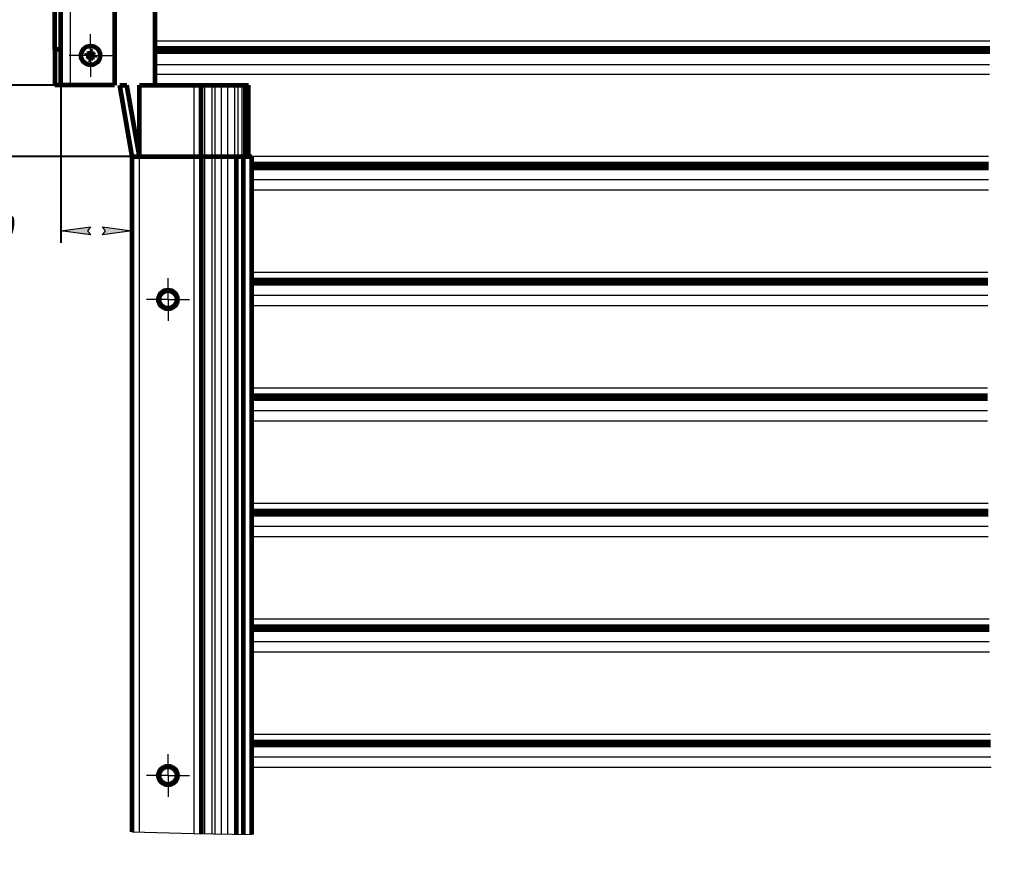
# Model space of a CAD drawing. Header units: millimetres. Extents: x 0 to 841, y 0 to 594.
# Drawn here: x 91.4 to 255, y 350.2 to 490.5 of the extents above; entities that cross this region are included whole.
import ezdxf

# ---------------------------------------------------------------- set-up
doc = ezdxf.new("R2010")
doc.units = ezdxf.units.MM
for name, pattern in [('K5LT_AXLED', [19.5, 15, -1.5, 1.5, -1.5]), ('K5LT_BASIC', [0]), ('K5LT_THIN', [0]), ('K5LT_THIN_INCLUDED_TO_HATCHING', [0])]:
    doc.linetypes.add(name, pattern=pattern)
doc.layers.add('Системный слой', color=7, linetype='Continuous')
doc.layers.add('Системный слой (1)', color=7, linetype='Continuous', true_color=0x909090)
doc.styles.add('KDIMTEXTSTYLE', font='GOST_AU.SHX', dxfattribs={"width": 0.96, "oblique": 15, "height": 5})
doc.dimstyles.new('KDIMSTYLE (0.20)', dxfattribs={"dimtxt": 5, "dimasz": 1, "dimexe": 2, "dimexo": 0, "dimgap": 1, "dimtad": 1, "dimlfac": 5, "dimtxsty": 'KDIMTEXTSTYLE', "dimsah": 1, "dimcen": 0, "dimdle": 1, "dimadec": 0, "dimazin": 0, "dimtfac": 0.667, "dimtmove": 0, "dimatfit": 3, "dimfxl": 1, "dimtvp": 1, "dimtolj": 1, "dimtzin": 0, "dimarcsym": 0})

# ---------------------------------------------------------------- blocks, each defined once
blk = doc.blocks.new('U5')
at = {"layer": 'Системный слой (1)', "color": 5, "linetype": 'K5LT_BASIC', "lineweight": 60, "true_color": 0x0000ff}
blk.add_line((130.44, 388.02), (254.28, 388.02), dxfattribs=at)
blk = doc.blocks.new('U6')
at = {"layer": 'Системный слой (1)', "color": 5, "linetype": 'K5LT_BASIC', "lineweight": 60, "true_color": 0x0000ff}
blk.add_line((130.44, 369.15), (254.52, 369.15), dxfattribs=at)
blk = doc.blocks.new('U7')
at = {"layer": 'Системный слой (1)', "color": 5, "linetype": 'K5LT_BASIC', "lineweight": 60, "true_color": 0x0000ff}
blk.add_line((130.44, 368.85), (254.53, 368.85), dxfattribs=at)
blk = doc.blocks.new('U13')
at = {"layer": 'Системный слой (1)', "color": 5, "linetype": 'K5LT_BASIC', "lineweight": 60, "true_color": 0x0000ff}
blk.add_line((130.44, 368.62), (254.53, 368.62), dxfattribs=at)
blk = doc.blocks.new('U20')
at = {"layer": 'Системный слой (1)', "color": 5, "linetype": 'K5LT_BASIC', "lineweight": 60, "true_color": 0x0000ff}
blk.add_line((121.94, 353.74), (121.94, 467.48), dxfattribs=at)
blk = doc.blocks.new('U21')
at = {"layer": 'Системный слой (1)', "color": 5, "linetype": 'K5LT_BASIC', "lineweight": 60, "true_color": 0x0000ff}
blk.add_line((110.34, 354), (110.34, 467.48), dxfattribs=at)
blk = doc.blocks.new('U42')
at = {"layer": 'Системный слой (1)', "color": 5, "linetype": 'K5LT_BASIC', "lineweight": 60, "true_color": 0x0000ff}
blk.add_line((114.14, 485.71), (254.4, 485.71), dxfattribs=at)
blk = doc.blocks.new('U43')
at = {"layer": 'Системный слой (1)', "color": 5, "linetype": 'K5LT_BASIC', "lineweight": 60, "true_color": 0x0000ff}
blk.add_line((130.44, 426.82), (254.02, 426.82), dxfattribs=at)
blk = doc.blocks.new('U44')
at = {"layer": 'Системный слой (1)', "color": 5, "linetype": 'K5LT_BASIC', "lineweight": 60, "true_color": 0x0000ff}
blk.add_line((130.44, 407.95), (254.09, 407.95), dxfattribs=at)
blk = doc.blocks.new('U45')
at = {"layer": 'Системный слой (1)', "color": 5, "linetype": 'K5LT_BASIC', "lineweight": 60, "true_color": 0x0000ff}
blk.add_line((130.44, 407.65), (254.1, 407.65), dxfattribs=at)
blk = doc.blocks.new('U101')
at = {"layer": 'Системный слой (1)', "color": 5, "linetype": 'K5LT_BASIC', "lineweight": 60, "true_color": 0x0000ff}
blk.add_line((130.44, 407.42), (254.1, 407.42), dxfattribs=at)
blk = doc.blocks.new('U102')
at = {"layer": 'Системный слой (1)', "color": 5, "linetype": 'K5LT_BASIC', "lineweight": 60, "true_color": 0x0000ff}
blk.add_line((130.44, 388.55), (254.27, 388.55), dxfattribs=at)
blk = doc.blocks.new('U103')
at = {"layer": 'Системный слой (1)', "color": 5, "linetype": 'K5LT_BASIC', "lineweight": 60, "true_color": 0x0000ff}
blk.add_line((130.44, 388.25), (254.27, 388.25), dxfattribs=at)
blk = doc.blocks.new('U118')
at = {"layer": 'Системный слой (1)', "color": 5, "linetype": 'K5LT_BASIC', "lineweight": 60, "true_color": 0x0000ff}
blk.add_line((130.44, 465.62), (254.17, 465.62), dxfattribs=at)
blk = doc.blocks.new('U119')
at = {"layer": 'Системный слой (1)', "color": 5, "linetype": 'K5LT_BASIC', "lineweight": 60, "true_color": 0x0000ff}
blk.add_line((130.44, 446.75), (254.04, 446.75), dxfattribs=at)
blk = doc.blocks.new('U120')
at = {"layer": 'Системный слой (1)', "color": 5, "linetype": 'K5LT_BASIC', "lineweight": 60, "true_color": 0x0000ff}
blk.add_line((130.44, 446.45), (254.04, 446.45), dxfattribs=at)
blk = doc.blocks.new('U121')
at = {"layer": 'Системный слой (1)', "color": 5, "linetype": 'K5LT_BASIC', "lineweight": 60, "true_color": 0x0000ff}
blk.add_line((130.44, 446.22), (254.04, 446.22), dxfattribs=at)
blk = doc.blocks.new('U122')
at = {"layer": 'Системный слой (1)', "color": 5, "linetype": 'K5LT_BASIC', "lineweight": 60, "true_color": 0x0000ff}
blk.add_line((130.44, 427.35), (254.02, 427.35), dxfattribs=at)
blk = doc.blocks.new('U123')
at = {"layer": 'Системный слой (1)', "color": 5, "linetype": 'K5LT_BASIC', "lineweight": 60, "true_color": 0x0000ff}
blk.add_line((130.44, 427.05), (254.02, 427.05), dxfattribs=at)
blk = doc.blocks.new('U125')
at = {"layer": 'Системный слой (1)', "color": 5, "linetype": 'K5LT_BASIC', "lineweight": 60, "true_color": 0x0000ff}
blk.add_line((114.14, 485.15), (254.39, 485.15), dxfattribs=at)
blk = doc.blocks.new('U126')
at = {"layer": 'Системный слой (1)', "color": 5, "linetype": 'K5LT_BASIC', "lineweight": 60, "true_color": 0x0000ff}
blk.add_line((130.44, 466.29), (254.18, 466.29), dxfattribs=at)
blk = doc.blocks.new('U127')
at = {"layer": 'Системный слой (1)', "color": 5, "linetype": 'K5LT_BASIC', "lineweight": 60, "true_color": 0x0000ff}
blk.add_line((130.44, 466.17), (254.18, 466.17), dxfattribs=at)
blk = doc.blocks.new('U128')
at = {"layer": 'Системный слой (1)', "color": 5, "linetype": 'K5LT_BASIC', "lineweight": 60, "true_color": 0x0000ff}
for p, q in [((107.34, 549.48), (107.34, 520.98)), ((107.34, 507.98), (107.34, 479.48))]:
    blk.add_line(p, q, dxfattribs=at)
blk = doc.blocks.new('U134')
at = {"layer": 'Системный слой (1)', "color": 5, "linetype": 'K5LT_BASIC', "lineweight": 60, "true_color": 0x0000ff}
blk.add_line((129.03, 353.59), (129.03, 467.48), dxfattribs=at)
blk = doc.blocks.new('U135')
at = {"layer": 'Системный слой (1)', "color": 5, "linetype": 'K5LT_BASIC', "lineweight": 60, "true_color": 0x0000ff}
blk.add_line((130.44, 353.56), (130.44, 467.48), dxfattribs=at)
blk = doc.blocks.new('U144')
at = {"layer": 'Системный слой (1)', "color": 7, "linetype": 'K5LT_THIN', "lineweight": 18}
blk.add_line((130.44, 370.44), (254.5, 370.44), dxfattribs=at)
blk = doc.blocks.new('U145')
at = {"layer": 'Системный слой (1)', "color": 7, "linetype": 'K5LT_THIN', "lineweight": 18}
blk.add_line((130.44, 386.01), (254.3, 386.01), dxfattribs=at)
blk = doc.blocks.new('U146')
at = {"layer": 'Системный слой (1)', "color": 7, "linetype": 'K5LT_THIN', "lineweight": 18}
blk.add_line((130.44, 384.27), (254.32, 384.27), dxfattribs=at)
blk = doc.blocks.new('U147')
at = {"layer": 'Системный слой (1)', "color": 7, "linetype": 'K5LT_THIN', "lineweight": 18}
blk.add_line((130.44, 388.02), (254.28, 388.02), dxfattribs=at)
blk = doc.blocks.new('U148')
at = {"layer": 'Системный слой (1)', "color": 7, "linetype": 'K5LT_THIN', "lineweight": 18}
blk.add_line((130.44, 388.01), (254.28, 388.01), dxfattribs=at)
blk = doc.blocks.new('U154')
at = {"layer": 'Системный слой (1)', "color": 7, "linetype": 'K5LT_THIN', "lineweight": 18}
blk.add_line((130.44, 366.61), (254.56, 366.61), dxfattribs=at)
blk = doc.blocks.new('U155')
at = {"layer": 'Системный слой (1)', "color": 7, "linetype": 'K5LT_THIN', "lineweight": 18}
blk.add_line((130.44, 364.87), (254.59, 364.87), dxfattribs=at)
blk = doc.blocks.new('U156')
at = {"layer": 'Системный слой (1)', "color": 7, "linetype": 'K5LT_THIN', "lineweight": 18}
blk.add_line((130.44, 368.62), (254.53, 368.62), dxfattribs=at)
blk = doc.blocks.new('U157')
at = {"layer": 'Системный слой (1)', "color": 7, "linetype": 'K5LT_THIN', "lineweight": 18}
blk.add_line((130.44, 368.61), (254.53, 368.61), dxfattribs=at)
blk = doc.blocks.new('U159')
at = {"layer": 'Системный слой (1)', "color": 7, "linetype": 'K5LT_THIN', "lineweight": 18}
blk.add_line((122.54, 353.73), (122.54, 467.48), dxfattribs=at)
blk = doc.blocks.new('U160')
at = {"layer": 'Системный слой (1)', "color": 7, "linetype": 'K5LT_THIN', "lineweight": 18}
blk.add_line((124.28, 353.69), (124.28, 467.48), dxfattribs=at)
blk = doc.blocks.new('U161')
at = {"layer": 'Системный слой (1)', "color": 7, "linetype": 'K5LT_THIN', "lineweight": 18}
blk.add_line((125.35, 353.67), (125.35, 467.48), dxfattribs=at)
blk = doc.blocks.new('U162')
at = {"layer": 'Системный слой (1)', "color": 7, "linetype": 'K5LT_THIN', "lineweight": 18}
blk.add_line((120.74, 353.76), (120.74, 467.48), dxfattribs=at)
blk = doc.blocks.new('U163')
at = {"layer": 'Системный слой (1)', "color": 7, "linetype": 'K5LT_THIN', "lineweight": 18}
blk.add_line((126.41, 353.64), (126.41, 467.48), dxfattribs=at)
blk = doc.blocks.new('U164')
at = {"layer": 'Системный слой (1)', "color": 7, "linetype": 'K5LT_THIN', "lineweight": 18}
blk.add_line((127.56, 353.62), (127.56, 467.48), dxfattribs=at)
blk = doc.blocks.new('U165')
at = {"layer": 'Системный слой (1)', "color": 7, "linetype": 'K5LT_THIN', "lineweight": 18}
blk.add_line((111.54, 353.97), (111.54, 467.48), dxfattribs=at)
blk = doc.blocks.new('U166')
at = {"layer": 'Системный слой (1)', "color": 7, "linetype": 'K5LT_THIN', "lineweight": 18}
blk.add_line((123.74, 353.7), (123.74, 467.48), dxfattribs=at)
blk = doc.blocks.new('U169')
at = {"layer": 'Системный слой (1)', "color": 7, "linetype": 'K5LT_THIN', "lineweight": 18}
blk.add_line((114.14, 486.92), (254.41, 486.92), dxfattribs=at)
blk = doc.blocks.new('U173')
at = {"layer": 'Системный слой (1)', "color": 7, "linetype": 'K5LT_THIN', "lineweight": 18}
blk.add_line((130.44, 409.24), (254.09, 409.24), dxfattribs=at)
blk = doc.blocks.new('U174')
at = {"layer": 'Системный слой (1)', "color": 7, "linetype": 'K5LT_THIN', "lineweight": 18}
blk.add_line((130.44, 424.81), (254.02, 424.81), dxfattribs=at)
blk = doc.blocks.new('U175')
at = {"layer": 'Системный слой (1)', "color": 7, "linetype": 'K5LT_THIN', "lineweight": 18}
blk.add_line((130.44, 423.07), (254.02, 423.07), dxfattribs=at)
blk = doc.blocks.new('U176')
at = {"layer": 'Системный слой (1)', "color": 7, "linetype": 'K5LT_THIN', "lineweight": 18}
blk.add_line((130.44, 426.82), (254.02, 426.82), dxfattribs=at)
blk = doc.blocks.new('U177')
at = {"layer": 'Системный слой (1)', "color": 7, "linetype": 'K5LT_THIN', "lineweight": 18}
blk.add_line((130.44, 426.81), (254.02, 426.81), dxfattribs=at)
blk = doc.blocks.new('U236')
at = {"layer": 'Системный слой (1)', "color": 7, "linetype": 'K5LT_THIN', "lineweight": 18}
blk.add_line((130.44, 389.84), (254.26, 389.84), dxfattribs=at)
blk = doc.blocks.new('U237')
at = {"layer": 'Системный слой (1)', "color": 7, "linetype": 'K5LT_THIN', "lineweight": 18}
blk.add_line((130.44, 405.41), (254.11, 405.41), dxfattribs=at)
blk = doc.blocks.new('U238')
at = {"layer": 'Системный слой (1)', "color": 7, "linetype": 'K5LT_THIN', "lineweight": 18}
blk.add_line((130.44, 403.67), (254.12, 403.67), dxfattribs=at)
blk = doc.blocks.new('U239')
at = {"layer": 'Системный слой (1)', "color": 7, "linetype": 'K5LT_THIN', "lineweight": 18}
blk.add_line((130.44, 407.42), (254.1, 407.42), dxfattribs=at)
blk = doc.blocks.new('U240')
at = {"layer": 'Системный слой (1)', "color": 7, "linetype": 'K5LT_THIN', "lineweight": 18}
blk.add_line((130.44, 407.41), (254.1, 407.41), dxfattribs=at)
blk = doc.blocks.new('U250')
at = {"layer": 'Системный слой (1)', "color": 7, "linetype": 'K5LT_THIN', "lineweight": 18}
blk.add_line((130.44, 448.04), (254.05, 448.04), dxfattribs=at)
blk = doc.blocks.new('U251')
at = {"layer": 'Системный слой (1)', "color": 7, "linetype": 'K5LT_THIN', "lineweight": 18}
blk.add_line((130.44, 463.61), (254.15, 463.61), dxfattribs=at)
blk = doc.blocks.new('U252')
at = {"layer": 'Системный слой (1)', "color": 7, "linetype": 'K5LT_THIN', "lineweight": 18}
blk.add_line((130.44, 461.87), (254.14, 461.87), dxfattribs=at)
blk = doc.blocks.new('U253')
at = {"layer": 'Системный слой (1)', "color": 7, "linetype": 'K5LT_THIN', "lineweight": 18}
blk.add_line((130.44, 465.62), (254.17, 465.62), dxfattribs=at)
blk = doc.blocks.new('U254')
at = {"layer": 'Системный слой (1)', "color": 7, "linetype": 'K5LT_THIN', "lineweight": 18}
blk.add_line((130.44, 465.61), (254.17, 465.61), dxfattribs=at)
blk = doc.blocks.new('U255')
at = {"layer": 'Системный слой (1)', "color": 7, "linetype": 'K5LT_THIN', "lineweight": 18}
blk.add_line((130.44, 428.64), (254.02, 428.64), dxfattribs=at)
blk = doc.blocks.new('U256')
at = {"layer": 'Системный слой (1)', "color": 7, "linetype": 'K5LT_THIN', "lineweight": 18}
blk.add_line((130.44, 444.21), (254.03, 444.21), dxfattribs=at)
blk = doc.blocks.new('U257')
at = {"layer": 'Системный слой (1)', "color": 7, "linetype": 'K5LT_THIN', "lineweight": 18}
blk.add_line((130.44, 442.47), (254.03, 442.47), dxfattribs=at)
blk = doc.blocks.new('U258')
at = {"layer": 'Системный слой (1)', "color": 7, "linetype": 'K5LT_THIN', "lineweight": 18}
blk.add_line((130.44, 446.22), (254.04, 446.22), dxfattribs=at)
blk = doc.blocks.new('U259')
at = {"layer": 'Системный слой (1)', "color": 7, "linetype": 'K5LT_THIN', "lineweight": 18}
blk.add_line((130.44, 446.21), (254.04, 446.21), dxfattribs=at)
blk = doc.blocks.new('U260')
at = {"layer": 'Системный слой (1)', "color": 7, "linetype": 'K5LT_THIN', "lineweight": 18}
blk.add_line((129.86, 467.54), (254.19, 467.54), dxfattribs=at)
blk = doc.blocks.new('U261')
at = {"layer": 'Системный слой (1)', "color": 7, "linetype": 'K5LT_THIN', "lineweight": 18}
blk.add_line((114.14, 482.97), (254.36, 482.97), dxfattribs=at)
blk = doc.blocks.new('U262')
at = {"layer": 'Системный слой (1)', "color": 7, "linetype": 'K5LT_THIN', "lineweight": 18}
blk.add_line((114.14, 481.32), (254.34, 481.32), dxfattribs=at)
blk = doc.blocks.new('U263')
at = {"layer": 'Системный слой (1)', "color": 7, "linetype": 'K5LT_THIN', "lineweight": 18}
blk.add_line((114.14, 485.14), (254.39, 485.14), dxfattribs=at)
blk = doc.blocks.new('U264')
at = {"layer": 'Системный слой (1)', "color": 7, "linetype": 'K5LT_THIN', "lineweight": 18}
blk.add_line((114.14, 485.1), (254.39, 485.1), dxfattribs=at)
blk = doc.blocks.new('U265')
at = {"layer": 'Системный слой (1)', "color": 7, "linetype": 'K5LT_THIN', "lineweight": 18}
for p, q in [((99.94, 526.98), (99.94, 549.48)), ((99.94, 479.48), (99.94, 498.58))]:
    blk.add_line(p, q, dxfattribs=at)
blk = doc.blocks.new('U271')
at = {"layer": 'Системный слой (1)', "color": 7, "linetype": 'K5LT_THIN', "lineweight": 18}
blk.add_line((128.11, 353.61), (128.11, 467.48), dxfattribs=at)
blk = doc.blocks.new('U272')
at = {"layer": 'Системный слой (1)', "color": 7, "linetype": 'K5LT_THIN', "lineweight": 18}
blk.add_line((127.81, 353.62), (127.81, 467.48), dxfattribs=at)
blk = doc.blocks.new('U273')
at = {"layer": 'Системный слой (1)', "color": 7, "linetype": 'K5LT_THIN', "lineweight": 18}
blk.add_line((127.95, 353.61), (127.95, 467.48), dxfattribs=at)
blk = doc.blocks.new('U274')
at = {"layer": 'Системный слой (1)', "color": 7, "linetype": 'K5LT_THIN', "lineweight": 18}
blk.add_line((128.79, 353.59), (128.79, 467.48), dxfattribs=at)
blk = doc.blocks.new('U275')
at = {"layer": 'Системный слой (1)', "color": 7, "linetype": 'K5LT_THIN', "lineweight": 18}
blk.add_line((127.69, 353.62), (127.69, 467.48), dxfattribs=at)
blk = doc.blocks.new('U285')
at = {"layer": 'Системный слой (1)', "color": 30, "linetype": 'K5LT_AXLED', "lineweight": 18, "true_color": 0xff8000}
for q in [(116.34, 447.08), (112.74, 443.48), (116.34, 439.88), (119.94, 443.48)]:
    blk.add_line((116.34, 443.48), q, dxfattribs=at)
blk = doc.blocks.new('U286')
at = {"layer": 'Системный слой (1)', "color": 30, "linetype": 'K5LT_AXLED', "lineweight": 18, "true_color": 0xff8000}
for q in [(116.34, 367.08), (112.74, 363.48), (116.34, 359.88), (119.94, 363.48)]:
    blk.add_line((116.34, 363.48), q, dxfattribs=at)
blk = doc.blocks.new('U290')
at = {"layer": 'Системный слой (1)', "color": 30, "linetype": 'K5LT_AXLED', "lineweight": 18, "true_color": 0xff8000}
for q in [(103.34, 488.08), (99.74, 484.48), (103.34, 480.88), (106.94, 484.48)]:
    blk.add_line((103.34, 484.48), q, dxfattribs=at)
blk = doc.blocks.new('KDIMARROW_01')
at = {"layer": 'Системный слой'}
blk.add_hatch(color=0, dxfattribs=at).paths.add_polyline_path([(0, 0), (-5, 0.66), (-4.5, 0), (-5, -0.66)])
at = {"layer": 'Системный слой', "color": 0, "linetype": 'K5LT_THIN', "lineweight": 18}
for p, q in [((-4.5, 0), (-5, 0.66)), ((-5, 0.66), (0, 0)), ((0, 0), (-5, -0.66)), ((-5, -0.66), (-4.5, 0))]:
    blk.add_line(p, q, dxfattribs=at)
at = {"layer": 'Системный слой (1)', "color": 0, "linetype": 'K5LT_THIN', "lineweight": 18}
blk.add_line((0, 0), (-1, 0), dxfattribs=at)
blk = doc.blocks.new('U304')
at = {"layer": 'Системный слой', "color": 7, "linetype": 'K5LT_THIN_INCLUDED_TO_HATCHING', "lineweight": 18}
for p, q in [((254.84, 514.74), (255.01, 524.78)), ((254.68, 504.69), (254.84, 514.74)), ((254.67, 504.38), (254.68, 504.69)), ((110.34, 354), (120.67, 353.77)), ((120.67, 353.77), (130.44, 353.56))]:
    blk.add_line(p, q, dxfattribs=at)

msp = doc.modelspace()

# ---------------------------------------------------------------- linework, layer by layer
at = {"layer": 'Системный слой (1)', "color": 5, "linetype": 'K5LT_BASIC', "lineweight": 60, "true_color": 0x0000ff}
for p, q in [((97.3386, 485.4841), (97.3386, 543.4841)), ((98.3386, 485.4841), (98.3386, 543.4841)), ((114.1386, 500.0157), (114.1386, 486.9194)), ((114.1386, 486.9194), (114.1386, 485.7119)), ((97.3386, 485.4841), (97.3386, 479.4841)), ((98.3386, 485.4841), (97.3386, 485.4841)), ((98.3386, 479.4841), (98.3386, 485.4841)), ((102.6197, 484.4354), (103.0931, 484.4675)), ((102.686, 484.7896), (103.1158, 484.5884)), ((102.8185, 484.3863), (103.1719, 484.4528)), ((102.8891, 484.7635), (103.1945, 484.5737)), ((103.0268, 484.2706), (103.241, 484.4173)), ((103.0593, 484.0346), (103.2491, 484.34)), ((103.0931, 484.4675), (103.1158, 484.5884)), ((103.1719, 484.4528), (103.0931, 484.4675)), ((103.1158, 484.5884), (103.1945, 484.5737)), ((103.1251, 484.796), (103.2718, 484.5817)), ((103.241, 484.4173), (103.1719, 484.4528)), ((103.1945, 484.5737), (103.2718, 484.5817)), ((103.2343, 484.2613), (103.2491, 484.34)), ((103.2408, 485.0043), (103.3072, 484.6509)), ((103.2491, 484.34), (103.241, 484.4173)), ((103.2718, 484.5817), (103.3072, 484.6509)), ((103.2899, 485.2031), (103.322, 484.7296)), ((103.3072, 484.6509), (103.322, 484.7296)), ((103.322, 484.7296), (103.4429, 484.707)), ((103.37, 484.3174), (103.3552, 484.2387)), ((103.4054, 484.3865), (103.37, 484.3174)), ((103.4364, 483.964), (103.37, 484.3174)), ((103.4827, 484.3946), (103.4054, 484.3865)), ((103.5521, 484.1723), (103.4054, 484.3865)), ((103.618, 484.9337), (103.4282, 484.6282)), ((103.4429, 484.707), (103.4282, 484.6282)), ((103.4282, 484.6282), (103.4362, 484.551)), ((103.6504, 484.6976), (103.4362, 484.551)), ((103.4362, 484.551), (103.5054, 484.5155)), ((103.644, 485.1368), (103.4429, 484.707)), ((103.7882, 484.2048), (103.4827, 484.3946)), ((103.5614, 484.3798), (103.4827, 484.3946)), ((103.8588, 484.582), (103.5054, 484.5155)), ((103.5054, 484.5155), (103.5841, 484.5008)), ((103.5841, 484.5008), (103.5614, 484.3798)), ((103.9912, 484.1787), (103.5614, 484.3798)), ((104.0575, 484.5328), (103.5841, 484.5008)), ((114.1386, 485.7119), (114.1386, 485.1505)), ((114.1386, 485.1505), (114.1386, 485.1368)), ((114.1386, 485.1368), (114.1386, 485.0977)), ((114.1386, 485.0977), (114.1386, 482.9736)), ((103.0332, 483.8315), (103.2343, 484.2613)), ((103.3552, 484.2387), (103.2343, 484.2613)), ((103.3873, 483.7652), (103.3552, 484.2387)), ((114.1386, 482.9736), (114.1386, 481.3246)), ((114.1386, 481.3246), (114.1386, 479.4841)), ((98.3386, 479.4841), (97.3386, 479.4841)), ((99.9386, 479.4841), (98.3386, 479.4841)), ((107.3386, 479.4841), (99.9386, 479.4841)), ((110.3386, 467.4841), (108.2227, 479.4841)), ((108.2227, 479.4841), (109.4227, 479.4841)), ((111.5386, 467.4841), (109.4227, 479.4841)), ((111.5386, 479.4841), (120.7386, 479.4841)), ((111.5386, 467.4841), (111.5386, 479.4841)), ((120.7386, 479.4841), (121.9386, 479.4841)), ((121.9386, 479.4841), (122.5386, 479.4841)), ((121.9386, 467.4841), (121.9386, 479.4841)), ((122.5386, 479.4841), (123.7386, 479.4841)), ((123.7386, 479.4841), (124.2761, 479.4841)), ((124.2761, 479.4841), (125.3511, 479.4841)), ((125.3511, 479.4841), (126.4094, 479.4841)), ((126.4094, 479.4841), (127.5622, 479.4841)), ((127.5622, 479.4841), (128.1386, 479.4841)), ((128.1386, 479.4841), (128.819, 479.4841)), ((128.819, 479.4841), (129.3386, 479.4841)), ((129.3386, 467.4841), (129.3386, 479.4841)), ((129.3386, 479.4841), (129.8582, 479.4841)), ((129.8582, 467.4841), (129.8582, 479.4841)), ((110.3386, 467.4841), (111.5386, 467.4841)), ((111.5386, 467.4841), (120.7386, 467.4841)), ((120.7386, 467.4841), (121.9386, 467.4841)), ((121.9386, 467.4841), (122.5386, 467.4841)), ((122.5386, 467.4841), (123.7386, 467.4841)), ((123.7386, 467.4841), (124.2761, 467.4841)), ((124.2761, 467.4841), (125.3511, 467.4841)), ((125.3511, 467.4841), (126.4094, 467.4841)), ((126.4094, 467.4841), (127.5622, 467.4841)), ((127.5622, 467.4841), (127.6767, 467.4841)), ((127.6767, 467.4841), (127.6929, 467.4841)), ((127.6929, 467.4841), (127.807, 467.4841)), ((127.807, 467.4841), (127.9461, 467.4841)), ((127.9461, 467.4841), (128.1059, 467.4841)), ((128.1059, 467.4841), (128.7857, 467.4841)), ((128.7857, 467.4841), (129.0261, 467.4841)), ((129.0261, 467.4841), (130.4387, 467.4841))]:
    msp.add_line(p, q, dxfattribs=at)
at = {"layer": 'Системный слой (1)', "color": 7, "linetype": 'K5LT_THIN', "lineweight": 18}
for p, q in [((120.7386, 467.4841), (120.7386, 479.4841)), ((122.5386, 467.4841), (122.5386, 479.4841)), ((123.7386, 467.4841), (123.7386, 479.4841)), ((124.2761, 467.4841), (124.2761, 479.4841)), ((125.3511, 467.4841), (125.3511, 479.4841)), ((126.4094, 467.4841), (126.4094, 479.4841)), ((127.5622, 467.4841), (127.5622, 479.4841)), ((128.1386, 467.4841), (128.1386, 479.4841)), ((128.819, 467.4841), (128.819, 479.4841))]:
    msp.add_line(p, q, dxfattribs=at)
at = {"layer": 'Системный слой (1)', "color": 5, "linetype": 'K5LT_BASIC', "lineweight": 60, "true_color": 0x0000ff}
for centre in [(103.3386, 484.4841), (116.3386, 443.4841), (116.3386, 363.4841)]:
    msp.add_circle(centre, 1.6, dxfattribs=at)
at = {"layer": 'Системный слой (1)', "color": 7, "linetype": 'K5LT_THIN', "lineweight": 18}
for centre in [(116.3386, 443.4841), (116.3386, 363.4841)]:
    msp.add_circle(centre, 1.2, dxfattribs=at)
at = {"layer": 'Системный слой (1)', "color": 5, "linetype": 'K5LT_BASIC', "lineweight": 60, "true_color": 0x0000ff}
for centre, major_axis, ratio, start_param, end_param in [((103.5846, 484.4381), (-0.3259, -1.7412), 0.53790283, 4.61051917, 4.81425879), ((103.3549, 484.5711), (1.7633, -0.3301), 0.16255925, 4.31292134, 4.43382542), ((103.3223, 484.3971), (-1.7633, 0.3301), 0.16255925, -1.29223277, -1.17132869), ((103.4256, 484.4678), (-0.3301, -1.7633), 0.16255925, 4.31292134, 4.43382542), ((103.2926, 484.2382), (-1.7412, 0.3259), 0.53790283, 4.71238898, 4.81425879), ((103.2926, 484.2382), (-1.7412, 0.3259), 0.53790283, 4.61051917, 4.71238898), ((103.2516, 484.5004), (0.3301, 1.7633), 0.16255925, -1.29223277, -1.17132869), ((103.3223, 484.3971), (-1.7633, 0.3301), 0.16255925, 4.31292134, 4.43382542), ((103.0927, 484.5302), (0.3259, 1.7412), 0.53790283, 4.61051917, 4.81425879), ((103.4256, 484.4678), (-0.3301, -1.7633), 0.16255925, -1.29223277, -1.17132869), ((103.3846, 484.7301), (1.7412, -0.3259), 0.53790283, 4.61051917, 4.81425879), ((103.2516, 484.5004), (0.3301, 1.7633), 0.16255925, 4.31292134, 4.43382542), ((103.3549, 484.5711), (1.7633, -0.3301), 0.16255925, -1.29223277, -1.17132869)]:
    msp.add_ellipse(centre, major_axis=major_axis, ratio=ratio, start_param=start_param, end_param=end_param, dxfattribs=at)
for points in [[(103.0268, 484.2706), (102.9559, 484.3083), (102.8864, 484.3469), (102.8185, 484.3863)], [(102.8891, 484.7635), (102.9667, 484.7756), (103.0454, 484.7865), (103.1251, 484.796)], [(103.1251, 484.796), (103.1628, 484.8669), (103.2014, 484.9363), (103.2408, 485.0043)], [(103.618, 484.9337), (103.6301, 484.856), (103.6409, 484.7774), (103.6504, 484.6976)], [(103.6504, 484.6976), (103.7213, 484.6599), (103.7908, 484.6214), (103.8588, 484.582)], [(103.0593, 484.0346), (103.0471, 484.1122), (103.0363, 484.1909), (103.0268, 484.2706)], [(103.5521, 484.1723), (103.5144, 484.1014), (103.4759, 484.032), (103.4364, 483.964)], [(103.7882, 484.2048), (103.7105, 484.1926), (103.6318, 484.1818), (103.5521, 484.1723)]]:
    msp.add_open_spline(points, degree=3, dxfattribs=at)

# ---------------------------------------------------------------- block references
at = {"layer": 'Системный слой (1)'}
for name in ['U265', 'U128', 'U304', 'U290', 'U169', 'U42', 'U125', 'U263', 'U264', 'U261', 'U262', 'U21', 'U165', 'U162', 'U20', 'U159', 'U166', 'U160', 'U161', 'U163', 'U164', 'U275', 'U272', 'U273', 'U271', 'U274', 'U134', 'U260', 'U135', 'U126', 'U127', 'U118', 'U253', 'U254', 'U251', 'U252', 'U285', 'U250', 'U119', 'U120', 'U121', 'U258', 'U259', 'U256', 'U257', 'U255', 'U122', 'U123', 'U43', 'U176', 'U177', 'U174', 'U175', 'U173', 'U44', 'U45', 'U101', 'U239', 'U240', 'U237', 'U238', 'U236', 'U102', 'U103', 'U5', 'U147', 'U148', 'U145', 'U146', 'U144', 'U6', 'U7', 'U13', 'U156', 'U157', 'U286', 'U154', 'U155']:
    msp.add_blockref(name, (0, 0), dxfattribs=at)

# ---------------------------------------------------------------- dimensions: what is measured, and where the dimension line sits
at = {"layer": 'Системный слой (1)', "color": 7}
msp.add_linear_dim(base=(110.3386, 455.0098), p1=(98.3386, 482.4841), p2=(110.3386, 467.4841), location=(87.2136, 455.0098), dimstyle='KDIMSTYLE (0.20)', override={"dimexo": 0, "dimpost": '\\H5.0;\\W0.965;\\Q15;<>', "dimblk1": 'KDIMARROW_01', "dimblk2": 'KDIMARROW_01', "dimse1": 0, "dimse2": 0, "dimclrt": 7, "dimtolj": 1}, dxfattribs=at).render()
msp.add_linear_dim(base=(76.3876, 467.4841), p1=(103.6386, 479.4841), p2=(110.3386, 467.4841), angle=90, location=(76.3876, 473.4841), dimstyle='KDIMSTYLE (0.20)', override={"dimexo": 0, "dimpost": '\\H5.0;\\W0.965;\\Q15;<>\\H5.0;\\W0.965;\\Q15;\\Q15;*', "dimblk1": 'KDIMARROW_01', "dimblk2": 'KDIMARROW_01', "dimse1": 0, "dimse2": 0, "dimclrt": 7, "dimtolj": 1}, dxfattribs=at).render()
msp.add_linear_dim(base=(76.3876, 141.6695), p1=(110.3386, 467.4841), p2=(110.3386, 141.6695), angle=90, location=(76.3876, 341.6695), text='\\H5.0;\\W0.965;\\Q15;\\A1;{\\H5.0;\\W0.965;\\Q15;\\Q15;h\\S^ 1;\\Q15;}', dimstyle='KDIMSTYLE (0.20)', override={"dimexo": 0, "dimblk1": 'KDIMARROW_01', "dimblk2": 'KDIMARROW_01', "dimse1": 0, "dimse2": 0, "dimclrt": 7, "dimtolj": 1}, dxfattribs=at).render()

doc.saveas('drawing.dxf')
